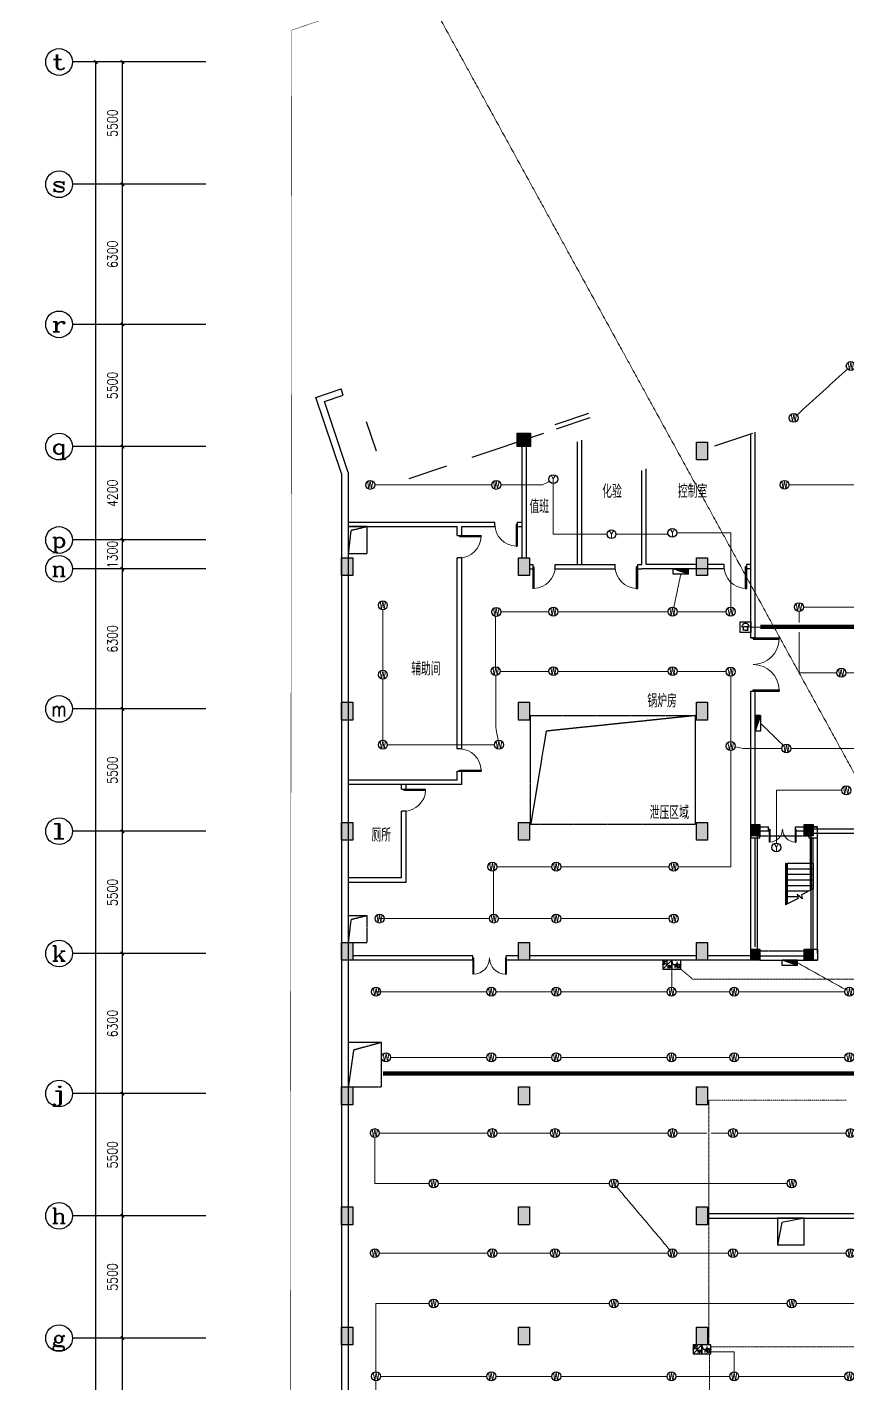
# Model space of a CAD drawing. Extents: x -1348811 to 123514, y -640545 to 749356.
# Drawn here: x -608889 to -571993, y -441473 to -380448 of the extents above; entities that cross this region are included whole.
import ezdxf
from ezdxf.enums import TextEntityAlignment as Align

# ---------------------------------------------------------------- set-up
doc = ezdxf.new("R2010")
doc.units = 0
doc.header["$LTSCALE"] = 10
doc.header["$MEASUREMENT"] = 0
for name, pattern in [('8.17_for siteplandwg$0$DASH', [0.35, 0.25, -0.1]), ('ACAD_ISO11W100', [33.5, 12, -3, 12, -3, 0.5, -3]), ('DASH', [0.35, 0.25, -0.1]), ('DASHDOT', [25.4, 12.7, -6.35, 0, -6.35]), ('DASHED', [0.75, 0.5, -0.25]), ('常规', [20, 10, 0, 10])]:
    doc.linetypes.add(name, pattern=pattern)
doc.layers.get('0').update_dxf_attribs({"linetype": 'CONTINUOUS'})
doc.layers.get('Defpoints').update_dxf_attribs({"linetype": 'CONTINUOUS'})
for name, color, linetype in [('A-STAIRS', 9, 'CONTINUOUS'), ('AXIS', 3, 'CONTINUOUS'), ('AXIS_TEXT', 7, 'CONTINUOUS'), ('COLU', 1, 'CONTINUOUS'), ('COLU_HATCH', 252, 'CONTINUOUS'), ('jlq', 1, 'CONTINUOUS'), ('JPS-XHS', 7, 'CONTINUOUS'), ('RD-equip', 3, 'CONTINUOUS'), ('STAIR', 9, 'CONTINUOUS'), ('TEXT', 7, 'CONTINUOUS'), ('wall', 8, 'CONTINUOUS'), ('WINDOW', 4, 'CONTINUOUS'), ('大空间线缆层', 1, 'CONTINUOUS'), ('排水设施', 163, 'CONTINUOUS'), ('控制线', 5, 'CONTINUOUS')]:
    doc.layers.add(name, color=color, linetype=linetype)
doc.layers.add('RD-Line', color=2, linetype='常规', lineweight=0)
doc.styles.add('_TCH_AXIS', font='COMPLEX', dxfattribs={"bigfont": 'GBCBIG'})
doc.styles.add('COMPLEX', font='COMPLEX')
doc.styles.add('DIM_FONT', font='SIMPLEX', dxfattribs={"width": 0.8, "bigfont": 'HZTXT'})
doc.styles.add('FS1', font='txt4.shx', dxfattribs={"width": 0.8, "bigfont": 'fstxt.shx'})
doc.styles.add('FS2', font='tjromans.shx', dxfattribs={"width": 0.8, "bigfont": 'tjhztxt.shx'})
doc.styles.get("Standard").update_dxf_attribs({"font": 'GBENOR', "bigfont": 'GBCBIG'})
doc.dimstyles.new('DIMN150', dxfattribs={"dimscale": 1.5, "dimtxt": 300, "dimasz": 100, "dimexe": 250, "dimexo": 300, "dimgap": 150, "dimtad": 1, "dimdec": 0, "dimzin": 0, "dimdsep": 46, "dimtxsty": 'DIM_FONT', "dimblk": 'ARCHTICK', "dimcen": 0.09, "dimclrt": 7, "dimazin": 2, "dimtfac": 1, "dimtdec": 0, "dimtix": 1, "dimtmove": 2, "dimatfit": 3, "dimfxl": 0, "dimtolj": 1, "dimtzin": 0, "dimarcsym": 0})

# ---------------------------------------------------------------- blocks, each defined once
blk = doc.blocks.new('$DorLib2D$00000002')
for p, q in [((-0.5, 0), (-0.5, 0.4875)), ((-0.475, 0.4875), (-0.5, 0.4875)), ((-0.475, 0), (-0.475, 0.4875)), ((0.475, 0), (0.475, 0.4875)), ((0.475, 0.4875), (0.5, 0.4875)), ((0.5, 0), (0.5, 0.4875)), ((-0.5, 0), (-0.475, 0)), ((0.5, 0), (0.475, 0))]:
    blk.add_line(p, q)
at = {"lineweight": 13}
for centre, start, end in [((-0.4875, 0), 0, 88.53072), ((0.4875, 0), 91.46928, 180)]:
    blk.add_arc(centre, 0.4875, start, end, dxfattribs=at)
blk = doc.blocks.new('A$C00D673E7')
at = {"layer": '排水设施'}
blk.add_lwpolyline([(0, 0), (1200, 0), (1200, 1200), (0, 1200)], close=True, dxfattribs=at)
blk.add_lwpolyline([(1200, 1200), (189, 1005), (0, 0)], dxfattribs=at)
blk = doc.blocks.new('lt')
at = {"linetype": 'DASH'}
blk.add_lwpolyline([(2700, -5600), (300, -5600), (300, -400), (2700, -400)], close=True, dxfattribs=at)
at = {"layer": 'COLU'}
for points in [[(0, 0), (400, 0), (400, -500), (0, -500)], [(400, -5500), (0, -5500), (0, -6000), (400, -6000)]]:
    blk.add_lwpolyline(points, close=True, dxfattribs=at)
at = {"layer": 'STAIR'}
for p, q in [((200, -3206), (730, -2941)), ((730, -2941), (694, -2766)), ((694, -2766), (915, -2951)), ((877, -2768), (1450, -2494)), ((915, -2951), (877, -2768)), ((894, -2850), (1365, -2850)), ((1365, -4350), (1365, -2533)), ((1425, -4350), (1425, -2506)), ((1425, -2850), (1450, -2850)), ((1450, -4350), (1450, -2494)), ((200, -4350), (200, -3206)), ((200, -3350), (275, -3350)), ((200, -3600), (275, -3600)), ((275, -3168), (275, -5500)), ((325, -3143), (325, -5500)), ((325, -3350), (1365, -3350)), ((325, -3600), (1365, -3600)), ((412, -3100), (1365, -3100)), ((1425, -3100), (1450, -3100)), ((1425, -3350), (1450, -3350)), ((1425, -3600), (1450, -3600)), ((200, -3850), (275, -3850)), ((200, -4100), (275, -4100)), ((325, -3850), (1365, -3850)), ((325, -4100), (1365, -4100)), ((1425, -3850), (1450, -3850)), ((1425, -4100), (1450, -4100)), ((200, -4350), (275, -4350)), ((325, -4350), (1365, -4350)), ((1425, -4350), (1365, -4350)), ((1425, -4350), (1450, -4350))]:
    blk.add_line(p, q, dxfattribs=at)
at = {"layer": 'wall', "linetype": 'ByBlock'}
for p, q in [((2600, 0), (0, 0)), ((0, -300), (0, -6000)), ((200, -500), (200, -5500)), ((2600, -200), (400, -200)), ((2600, -200), (400, -200)), ((2800, -600), (2800, -5200)), ((2800, -600), (2800, -5200)), ((3000, -600), (3000, -5200)), ((3000, -600), (3000, -5200)), ((1000, -6000), (0, -6000)), ((400, -5800), (1000, -5800)), ((1000, -5800), (1000, -6000)), ((2200, -5800), (2200, -6000)), ((2200, -5800), (2650, -5800)), ((2650, -6000), (2200, -6000))]:
    blk.add_line(p, q, dxfattribs=at)
at = {"layer": 'WINDOW', "linetype": 'ByBlock', "xscale": 1200, "yscale": 1200, "zscale": 1200}
blk.add_blockref('$DorLib2D$00000002', (1575, -5900), dxfattribs=at)
blk = doc.blocks.new('$DorLib2D$00000001')
for p, q in [((0.45, 0.975), (0.5, 0.975)), ((0.45, 0), (0.45, 0.975)), ((0.5, 0), (0.5, 0.975)), ((0.5, 0), (0.45, 0))]:
    blk.add_line(p, q)
at = {"lineweight": 13}
blk.add_arc((0.475, 0), 0.975, 91.46928, 180, dxfattribs=at)
blk = doc.blocks.new('_ArchTick')
at = {"color": 0, "linetype": 'ByBlock', "const_width": 0.4}
blk.add_lwpolyline([(-0.5, -0.5), (0.5, 0.5)], dxfattribs=at)
blk = doc.blocks.new('*D1850')
at = {"layer": 'AXIS', "color": 0, "lineweight": -2}
for p, q in [((-601305, -382016), (-606180, -382016)), ((-605805, -593350), (-605805, -382016)), ((-601305, -593350), (-606180, -593350))]:
    blk.add_line(p, q, dxfattribs=at)
at = {"layer": 'Defpoints', "color": 0}
for p in [(-605805, -382016), (-600855, -382016), (-600855, -593350)]:
    blk.add_point(p, dxfattribs=at)
at = {"layer": 'AXIS', "color": 0, "lineweight": -2, "xscale": 150, "yscale": 150, "zscale": 150}
for p, rotation in [((-605805, -382016), 90), ((-605805, -593350), 270)]:
    blk.add_blockref('_ArchTick', p, dxfattribs=dict(at, rotation=rotation))
at = {"layer": 'AXIS', "color": 7, "insert": (-606255, -487683), "char_height": 450, "attachment_point": 5, "rotation": 90, "style": 'DIM_FONT'}
blk.add_mtext('\\A1;211333', dxfattribs=at)
blk = doc.blocks.new('*D1876')
at = {"layer": 'AXIS', "color": 0, "lineweight": -2}
for p, q in [((-601305, -439416), (-604980, -439416)), ((-604605, -445716), (-604605, -439416)), ((-601305, -445716), (-604980, -445716))]:
    blk.add_line(p, q, dxfattribs=at)
at = {"layer": 'Defpoints', "color": 0}
for p in [(-604605, -439416), (-600855, -439416), (-600855, -445716)]:
    blk.add_point(p, dxfattribs=at)
at = {"layer": 'AXIS', "color": 0, "lineweight": -2, "xscale": 150, "yscale": 150, "zscale": 150}
for p, rotation in [((-604605, -439416), 90), ((-604605, -445716), 270)]:
    blk.add_blockref('_ArchTick', p, dxfattribs=dict(at, rotation=rotation))
at = {"layer": 'AXIS', "color": 7, "insert": (-605055, -442566), "char_height": 450, "attachment_point": 5, "rotation": 90, "style": 'DIM_FONT'}
blk.add_mtext('\\A1;6300', dxfattribs=at)
blk = doc.blocks.new('*D1877')
at = {"layer": 'AXIS', "color": 0, "lineweight": -2}
for p, q in [((-601305, -433916), (-604980, -433916)), ((-604605, -439416), (-604605, -433916)), ((-601305, -439416), (-604980, -439416))]:
    blk.add_line(p, q, dxfattribs=at)
at = {"layer": 'Defpoints', "color": 0}
for p in [(-604605, -433916), (-600855, -433916), (-600855, -439416)]:
    blk.add_point(p, dxfattribs=at)
at = {"layer": 'AXIS', "color": 0, "lineweight": -2, "xscale": 150, "yscale": 150, "zscale": 150}
for p, rotation in [((-604605, -433916), 90), ((-604605, -439416), 270)]:
    blk.add_blockref('_ArchTick', p, dxfattribs=dict(at, rotation=rotation))
at = {"layer": 'AXIS', "color": 7, "insert": (-605055, -436666), "char_height": 450, "attachment_point": 5, "rotation": 90, "style": 'DIM_FONT'}
blk.add_mtext('\\A1;5500', dxfattribs=at)
blk = doc.blocks.new('*D1878')
at = {"layer": 'AXIS', "color": 0, "lineweight": -2}
for p, q in [((-601305, -428416), (-604980, -428416)), ((-604605, -433916), (-604605, -428416)), ((-601305, -433916), (-604980, -433916))]:
    blk.add_line(p, q, dxfattribs=at)
at = {"layer": 'Defpoints', "color": 0}
for p in [(-604605, -428416), (-600855, -428416), (-600855, -433916)]:
    blk.add_point(p, dxfattribs=at)
at = {"layer": 'AXIS', "color": 0, "lineweight": -2, "xscale": 150, "yscale": 150, "zscale": 150}
for p, rotation in [((-604605, -428416), 90), ((-604605, -433916), 270)]:
    blk.add_blockref('_ArchTick', p, dxfattribs=dict(at, rotation=rotation))
at = {"layer": 'AXIS', "color": 7, "insert": (-605055, -431166), "char_height": 450, "attachment_point": 5, "rotation": 90, "style": 'DIM_FONT'}
blk.add_mtext('\\A1;5500', dxfattribs=at)
blk = doc.blocks.new('*D1879')
at = {"layer": 'AXIS', "color": 0, "lineweight": -2}
for p, q in [((-601305, -422116), (-604980, -422116)), ((-604605, -428416), (-604605, -422116)), ((-601305, -428416), (-604980, -428416))]:
    blk.add_line(p, q, dxfattribs=at)
at = {"layer": 'Defpoints', "color": 0}
for p in [(-604605, -422116), (-600855, -422116), (-600855, -428416)]:
    blk.add_point(p, dxfattribs=at)
at = {"layer": 'AXIS', "color": 0, "lineweight": -2, "xscale": 150, "yscale": 150, "zscale": 150}
for p, rotation in [((-604605, -422116), 90), ((-604605, -428416), 270)]:
    blk.add_blockref('_ArchTick', p, dxfattribs=dict(at, rotation=rotation))
at = {"layer": 'AXIS', "color": 7, "insert": (-605055, -425266), "char_height": 450, "attachment_point": 5, "rotation": 90, "style": 'DIM_FONT'}
blk.add_mtext('\\A1;6300', dxfattribs=at)
blk = doc.blocks.new('*D1880')
at = {"layer": 'AXIS', "color": 0, "lineweight": -2}
for p, q in [((-601305, -416616), (-604980, -416616)), ((-604605, -422116), (-604605, -416616)), ((-601305, -422116), (-604980, -422116))]:
    blk.add_line(p, q, dxfattribs=at)
at = {"layer": 'Defpoints', "color": 0}
for p in [(-604605, -416616), (-600855, -416616), (-600855, -422116)]:
    blk.add_point(p, dxfattribs=at)
at = {"layer": 'AXIS', "color": 0, "lineweight": -2, "xscale": 150, "yscale": 150, "zscale": 150}
for p, rotation in [((-604605, -416616), 90), ((-604605, -422116), 270)]:
    blk.add_blockref('_ArchTick', p, dxfattribs=dict(at, rotation=rotation))
at = {"layer": 'AXIS', "color": 7, "insert": (-605055, -419366), "char_height": 450, "attachment_point": 5, "rotation": 90, "style": 'DIM_FONT'}
blk.add_mtext('\\A1;5500', dxfattribs=at)
blk = doc.blocks.new('*D1881')
at = {"layer": 'AXIS', "color": 0, "lineweight": -2}
for p, q in [((-601305, -411116), (-604980, -411116)), ((-604605, -416616), (-604605, -411116)), ((-601305, -416616), (-604980, -416616))]:
    blk.add_line(p, q, dxfattribs=at)
at = {"layer": 'Defpoints', "color": 0}
for p in [(-604605, -411116), (-600855, -411116), (-600855, -416616)]:
    blk.add_point(p, dxfattribs=at)
at = {"layer": 'AXIS', "color": 0, "lineweight": -2, "xscale": 150, "yscale": 150, "zscale": 150}
for p, rotation in [((-604605, -411116), 90), ((-604605, -416616), 270)]:
    blk.add_blockref('_ArchTick', p, dxfattribs=dict(at, rotation=rotation))
at = {"layer": 'AXIS', "color": 7, "insert": (-605055, -413866), "char_height": 450, "attachment_point": 5, "rotation": 90, "style": 'DIM_FONT'}
blk.add_mtext('\\A1;5500', dxfattribs=at)
blk = doc.blocks.new('*D1882')
at = {"layer": 'AXIS', "color": 0, "lineweight": -2}
for p, q in [((-601305, -404816), (-604980, -404816)), ((-604605, -411116), (-604605, -404816)), ((-601305, -411116), (-604980, -411116))]:
    blk.add_line(p, q, dxfattribs=at)
at = {"layer": 'Defpoints', "color": 0}
for p in [(-604605, -404816), (-600855, -404816), (-600855, -411116)]:
    blk.add_point(p, dxfattribs=at)
at = {"layer": 'AXIS', "color": 0, "lineweight": -2, "xscale": 150, "yscale": 150, "zscale": 150}
for p, rotation in [((-604605, -404816), 90), ((-604605, -411116), 270)]:
    blk.add_blockref('_ArchTick', p, dxfattribs=dict(at, rotation=rotation))
at = {"layer": 'AXIS', "color": 7, "insert": (-605055, -407966), "char_height": 450, "attachment_point": 5, "rotation": 90, "style": 'DIM_FONT'}
blk.add_mtext('\\A1;6300', dxfattribs=at)
blk = doc.blocks.new('*D1883')
at = {"layer": 'AXIS', "color": 0, "lineweight": -2}
for p, q in [((-604605, -403516), (-604605, -403366)), ((-601305, -403516), (-604980, -403516)), ((-604605, -404816), (-604605, -403516)), ((-601305, -404816), (-604980, -404816)), ((-604605, -404816), (-604605, -404966))]:
    blk.add_line(p, q, dxfattribs=at)
at = {"layer": 'Defpoints', "color": 0}
for p in [(-604605, -403516), (-600855, -403516), (-600855, -404816)]:
    blk.add_point(p, dxfattribs=at)
at = {"layer": 'AXIS', "color": 0, "lineweight": -2, "xscale": 150, "yscale": 150, "zscale": 150}
for p, rotation in [((-604605, -403516), 270), ((-604605, -404816), 90)]:
    blk.add_blockref('_ArchTick', p, dxfattribs=dict(at, rotation=rotation))
at = {"layer": 'AXIS', "color": 7, "insert": (-605055, -404166), "char_height": 450, "attachment_point": 5, "rotation": 90, "style": 'DIM_FONT'}
blk.add_mtext('\\A1;1300', dxfattribs=at)
blk = doc.blocks.new('*D1884')
at = {"layer": 'AXIS', "color": 0, "lineweight": -2}
for p, q in [((-601305, -399316), (-604980, -399316)), ((-604605, -403516), (-604605, -399316)), ((-601305, -403516), (-604980, -403516))]:
    blk.add_line(p, q, dxfattribs=at)
at = {"layer": 'Defpoints', "color": 0}
for p in [(-604605, -399316), (-600855, -399316), (-600855, -403516)]:
    blk.add_point(p, dxfattribs=at)
at = {"layer": 'AXIS', "color": 0, "lineweight": -2, "xscale": 150, "yscale": 150, "zscale": 150}
for p, rotation in [((-604605, -399316), 90), ((-604605, -403516), 270)]:
    blk.add_blockref('_ArchTick', p, dxfattribs=dict(at, rotation=rotation))
at = {"layer": 'AXIS', "color": 7, "insert": (-605055, -401416), "char_height": 450, "attachment_point": 5, "rotation": 90, "style": 'DIM_FONT'}
blk.add_mtext('\\A1;4200', dxfattribs=at)
blk = doc.blocks.new('*D1885')
at = {"layer": 'AXIS', "color": 0, "lineweight": -2}
for p, q in [((-601305, -393816), (-604980, -393816)), ((-604605, -399316), (-604605, -393816)), ((-601305, -399316), (-604980, -399316))]:
    blk.add_line(p, q, dxfattribs=at)
at = {"layer": 'Defpoints', "color": 0}
for p in [(-604605, -393816), (-600855, -393816), (-600855, -399316)]:
    blk.add_point(p, dxfattribs=at)
at = {"layer": 'AXIS', "color": 0, "lineweight": -2, "xscale": 150, "yscale": 150, "zscale": 150}
for p, rotation in [((-604605, -393816), 90), ((-604605, -399316), 270)]:
    blk.add_blockref('_ArchTick', p, dxfattribs=dict(at, rotation=rotation))
at = {"layer": 'AXIS', "color": 7, "insert": (-605055, -396566), "char_height": 450, "attachment_point": 5, "rotation": 90, "style": 'DIM_FONT'}
blk.add_mtext('\\A1;5500', dxfattribs=at)
blk = doc.blocks.new('*D1886')
at = {"layer": 'AXIS', "color": 0, "lineweight": -2}
for p, q in [((-601305, -387516), (-604980, -387516)), ((-604605, -393816), (-604605, -387516)), ((-601305, -393816), (-604980, -393816))]:
    blk.add_line(p, q, dxfattribs=at)
at = {"layer": 'Defpoints', "color": 0}
for p in [(-604605, -387516), (-600855, -387516), (-600855, -393816)]:
    blk.add_point(p, dxfattribs=at)
at = {"layer": 'AXIS', "color": 0, "lineweight": -2, "xscale": 150, "yscale": 150, "zscale": 150}
for p, rotation in [((-604605, -387516), 90), ((-604605, -393816), 270)]:
    blk.add_blockref('_ArchTick', p, dxfattribs=dict(at, rotation=rotation))
at = {"layer": 'AXIS', "color": 7, "insert": (-605055, -390666), "char_height": 450, "attachment_point": 5, "rotation": 90, "style": 'DIM_FONT'}
blk.add_mtext('\\A1;6300', dxfattribs=at)
blk = doc.blocks.new('*D1887')
at = {"layer": 'AXIS', "color": 0, "lineweight": -2}
for p, q in [((-601305, -382016), (-604980, -382016)), ((-604605, -387516), (-604605, -382016)), ((-601305, -387516), (-604980, -387516))]:
    blk.add_line(p, q, dxfattribs=at)
at = {"layer": 'Defpoints', "color": 0}
for p in [(-604605, -382016), (-600855, -382016), (-600855, -387516)]:
    blk.add_point(p, dxfattribs=at)
at = {"layer": 'AXIS', "color": 0, "lineweight": -2, "xscale": 150, "yscale": 150, "zscale": 150}
for p, rotation in [((-604605, -382016), 90), ((-604605, -387516), 270)]:
    blk.add_blockref('_ArchTick', p, dxfattribs=dict(at, rotation=rotation))
at = {"layer": 'AXIS', "color": 7, "insert": (-605055, -384766), "char_height": 450, "attachment_point": 5, "rotation": 90, "style": 'DIM_FONT'}
blk.add_mtext('\\A1;5500', dxfattribs=at)
blk = doc.blocks.new('_AXISO')
blk.add_circle((0, 0), 0.5)
at = {"layer": 'AXIS_TEXT', "style": 'COMPLEX', "width": 1.041667}
blk.add_attdef('A', text='', height=0.56, dxfattribs=at).set_placement((-0.25, -0.28), (0.25, -0.28), align=Align.FIT)
blk = doc.blocks.new('WG')
at = {"layer": 'RD-equip'}
blk.add_circle((0, 0), 200, dxfattribs=at)
at = {"layer": 'RD-equip', "color": 4, "style": 'FS1', "width": 0.8}
blk.add_attdef('消防', text='', height=360, dxfattribs=at).set_placement((0, 0), align=Align.MIDDLE)
blk = doc.blocks.new('WWWW')
at = {"layer": 'RD-equip'}
blk.add_blockref('WG', (0, 0), dxfattribs=at).add_auto_attribs({'消防': 'W'})
blk = doc.blocks.new('yy')
at = {"layer": 'RD-equip'}
blk.add_circle((0, 0), 200, dxfattribs=at)
at = {"layer": 'RD-equip', "color": 4, "style": 'FS1', "width": 0.8}
blk.add_attdef('Y', text='', height=360, dxfattribs=at).set_placement((0, 0), align=Align.MIDDLE)
blk = doc.blocks.new('YYYY')
at = {"layer": 'RD-equip'}
blk.add_blockref('yy', (0, 0), dxfattribs=at).add_auto_attribs({'Y': 'Y'})
blk = doc.blocks.new('$equip$00001636')
for p, q in [((0.5, 0), (-0.5, 0)), ((0.5, 0), (-0.5, -1)), ((-0.5, 0), (-0.5, -1)), ((0.5, -1), (0.5, 0)), ((-0.5, -1), (0.5, -1)), ((-0.42, -0.13, 0), (-0.42, -0.43, 0)), ((-0.27, -0.13, 0), (-0.42, -0.13, 0)), ((-0.42, -0.43, 0), (-0.27, -0.43, 0)), ((-0.27, -0.18, 0), (-0.07, -0.08, 0)), ((-0.27, -0.43, 0), (-0.27, -0.13, 0)), ((-0.07, -0.48, 0), (-0.27, -0.38, 0)), ((-0.07, -0.08, 0), (-0.07, -0.48, 0)), ((0.11, -0.6), (0.34, -0.84)), ((0.11, -0.84), (0.34, -0.6))]:
    blk.add_line(p, q)
blk.add_circle((0.22, -0.72), 0.169)
for p in [(0, 0), (-0.5, -0.5), (0, -1), (0.5, -0.5)]:
    blk.add_point(p)
at = {"flags": 9}
blk.add_attdef('A', (0, 0), '', height=0.00002, dxfattribs=at)
blk.add_attdef('B', text='', height=0.4, dxfattribs=at).set_placement((0.88, -0.7), align=Align.MIDDLE_CENTER)
blk = doc.blocks.new('$equip$00001630')
for p, q in [((-0.5, 0), (-0.5, -1)), ((0.5, 0), (-0.5, 0)), ((0.5, -1), (0.5, 0)), ((-0.5, -1), (0.5, -1)), ((-0.17, -0.5), (-0.17, -0.85))]:
    blk.add_line(p, q)
for radius in [0.226, 0.113]:
    blk.add_circle((0.23, -0.64), radius)
blk.add_arc((-0.17, -0.2), 0.3, 180, 0)
for p in [(0, 0), (-0.5, -0.5), (0, -1), (0.5, -0.5)]:
    blk.add_point(p)
at = {"flags": 9}
blk.add_attdef('A', (0, 0), '', height=0.00002, dxfattribs=at)
blk.add_attdef('B', text='', height=0.4, dxfattribs=at).set_placement((0.88, -0.7), align=Align.MIDDLE_CENTER)
blk = doc.blocks.new('DXHS')
at = {"layer": 'JPS-XHS'}
blk.add_hatch(color=256, dxfattribs=at).paths.add_polyline_path([(-350, 240), (-350, 0), (350, 0)])
at = {"layer": 'JPS-XHS', "linetype": 'Continuous'}
for p, q in [((-350, 240), (-350, 0)), ((-350, 240), (350, 240)), ((-350, 0), (350, 0)), ((350, 240), (350, 0))]:
    blk.add_line(p, q, dxfattribs=at)
at = {"layer": 'JPS-XHS'}
blk.add_line((-350, 240), (350, 0), dxfattribs=at)
blk = doc.blocks.new('adfarq2daasdfwqdf')
at = {"color": 4}
for p, q in [((-73, 0), (-139, 0)), ((-94, -112), (-67, 29)), ((-67, 29), (62, 29)), ((94, -112), (62, 29)), ((139, 0), (71, 0)), ((0, -112), (-94, -112)), ((0, -112), (94, -112))]:
    blk.add_line(p, q, dxfattribs=at)
blk.add_ellipse((0, 0), major_axis=(98.3, 98.3), ratio=1, start_param=5.497787, end_param=8.63938, dxfattribs=at)
at = {"layer": 'RD-equip'}
blk.add_lwpolyline([(-201, 200), (199, 200), (199, -200), (-201, -200)], close=True, dxfattribs=at)

msp = doc.modelspace()

# ---------------------------------------------------------------- hatches: boundary and pattern name
at = {"layer": 'COLU_HATCH'}
for points in [[(-586853.4, -398716.4), (-586253.4, -398716.4), (-586253.4, -399316.4), (-586853.4, -399316.4)], [(-578803.4, -399116.4), (-578303.4, -399116.4), (-578303.4, -399916.4), (-578803.4, -399916.4)], [(-594753.4, -404316.4), (-594253.4, -404316.4), (-594253.4, -405116.4), (-594753.4, -405116.4)], [(-586803.4, -404316.4), (-586303.4, -404316.4), (-586303.4, -405116.4), (-586803.4, -405116.4)], [(-578803.4, -404316.4), (-578303.4, -404316.4), (-578303.4, -405116.4), (-578803.4, -405116.4)], [(-594753.4, -410816.4), (-594253.4, -410816.4), (-594253.4, -411616.4), (-594753.4, -411616.4)], [(-586803.4, -410816.4), (-586303.4, -410816.4), (-586303.4, -411616.4), (-586803.4, -411616.4)], [(-578803.4, -410816.4), (-578303.4, -410816.4), (-578303.4, -411616.4), (-578803.4, -411616.4)], [(-594753.4, -416216.4), (-594253.4, -416216.4), (-594253.4, -417016.4), (-594753.4, -417016.4)], [(-586803.4, -416216.4), (-586303.4, -416216.4), (-586303.4, -417016.4), (-586803.4, -417016.4)], [(-578803.4, -416216.4), (-578303.4, -416216.4), (-578303.4, -417016.4), (-578803.4, -417016.4)], [(-576353.4, -416316.4), (-575953.4, -416316.4), (-575953.4, -416816.4), (-576353.4, -416816.4)], [(-573953.4, -416316.4), (-573553.4, -416316.4), (-573553.4, -416816.4), (-573953.4, -416816.4)], [(-594753.4, -421616.4), (-594253.4, -421616.4), (-594253.4, -422416.4), (-594753.4, -422416.4)], [(-586803.4, -421616.4), (-586303.4, -421616.4), (-586303.4, -422416.4), (-586803.4, -422416.4)], [(-578803.4, -421616.4), (-578303.4, -421616.4), (-578303.4, -422416.4), (-578803.4, -422416.4)], [(-576353.4, -421916.4), (-575953.4, -421916.4), (-575953.4, -422416.4), (-576353.4, -422416.4)], [(-573953.4, -421916.4), (-573553.4, -421916.4), (-573553.4, -422416.4), (-573953.4, -422416.4)], [(-594753.4, -428116.4), (-594253.4, -428116.4), (-594253.4, -428916.4), (-594753.4, -428916.4)], [(-586803.4, -428116.4), (-586303.4, -428116.4), (-586303.4, -428916.4), (-586803.4, -428916.4)], [(-578803.4, -428116.4), (-578303.4, -428116.4), (-578303.4, -428916.4), (-578803.4, -428916.4)], [(-594753.4, -433516.4), (-594253.4, -433516.4), (-594253.4, -434316.4), (-594753.4, -434316.4)], [(-586803.4, -433516.4), (-586303.4, -433516.4), (-586303.4, -434316.4), (-586803.4, -434316.4)], [(-578803.4, -433516.4), (-578303.4, -433516.4), (-578303.4, -434316.4), (-578803.4, -434316.4)], [(-594753.4, -438916.4), (-594253.4, -438916.4), (-594253.4, -439716.4), (-594753.4, -439716.4)], [(-586803.4, -438916.4), (-586303.4, -438916.4), (-586303.4, -439716.4), (-586803.4, -439716.4)], [(-578803.4, -438916.4), (-578303.4, -438916.4), (-578303.4, -439716.4), (-578803.4, -439716.4)]]:
    msp.add_hatch(color=256, dxfattribs=at).paths.add_polyline_path(points)

# ---------------------------------------------------------------- linework, layer by layer
at = {"layer": 'A-STAIRS', "linetype": 'DASH'}
for points in [[(-593603.4, -402916.4), (-594336.3, -403097.2), (-594453.4, -404116.4)], [(-578853.4, -411416.4), (-585554.4, -412113.5), (-586253.4, -416316.4)], [(-593603.4, -420416.4), (-594336.3, -420597.2), (-594453.4, -421616.4)], [(-592953.4, -426116.4), (-594214.8, -426461.9), (-594453.4, -428116.4)]]:
    msp.add_lwpolyline(points, dxfattribs=at)
for points in [[(-594453.4, -402916.4), (-594453.4, -404116.4), (-593603.4, -404116.4), (-593603.4, -402916.4)], [(-578853.4, -416316.4), (-586253.4, -416316.4), (-586253.4, -411416.4), (-578853.4, -411416.4)], [(-594453.4, -420416.4), (-594453.4, -421616.4), (-593603.4, -421616.4), (-593603.4, -420416.4)], [(-594453.4, -428116.4), (-592953.4, -428116.4), (-592953.4, -426116.4), (-594453.4, -426116.4)]]:
    msp.add_lwpolyline(points, close=True, dxfattribs=at)
at = {"layer": 'AXIS'}
for p, q in [((-600855, -382016.4), (-606855, -382016.4)), ((-600855, -387516.4), (-606855, -387516.4)), ((-600855, -393816.4), (-606855, -393816.4)), ((-600855, -399316.4), (-606855, -399316.4)), ((-600855, -403516.4), (-606855, -403516.4)), ((-600855, -404816.4), (-606855, -404816.4)), ((-600855, -411116.4), (-606855, -411116.4)), ((-600855, -416616.4), (-606855, -416616.4)), ((-600855, -422116.4), (-606855, -422116.4)), ((-600855, -428416.4), (-606855, -428416.4)), ((-600855, -433916.4), (-606855, -433916.4)), ((-600855, -439416.4), (-606855, -439416.4))]:
    msp.add_line(p, q, dxfattribs=at)
at = {"layer": 'COLU'}
for points in [[(-586853.4, -398716.4), (-586253.4, -398716.4), (-586253.4, -399316.4), (-586853.4, -399316.4)], [(-578803.4, -399116.4), (-578303.4, -399116.4), (-578303.4, -399916.4), (-578803.4, -399916.4)], [(-594753.4, -404316.4), (-594253.4, -404316.4), (-594253.4, -405116.4), (-594753.4, -405116.4)], [(-586803.4, -404316.4), (-586303.4, -404316.4), (-586303.4, -405116.4), (-586803.4, -405116.4)], [(-578803.4, -404316.4), (-578303.4, -404316.4), (-578303.4, -405116.4), (-578803.4, -405116.4)], [(-594753.4, -410816.4), (-594253.4, -410816.4), (-594253.4, -411616.4), (-594753.4, -411616.4)], [(-586803.4, -410816.4), (-586303.4, -410816.4), (-586303.4, -411616.4), (-586803.4, -411616.4)], [(-578803.4, -410816.4), (-578303.4, -410816.4), (-578303.4, -411616.4), (-578803.4, -411616.4)], [(-594753.4, -416216.4), (-594253.4, -416216.4), (-594253.4, -417016.4), (-594753.4, -417016.4)], [(-586803.4, -416216.4), (-586303.4, -416216.4), (-586303.4, -417016.4), (-586803.4, -417016.4)], [(-578803.4, -416216.4), (-578303.4, -416216.4), (-578303.4, -417016.4), (-578803.4, -417016.4)], [(-576353.4, -416316.4), (-575953.4, -416316.4), (-575953.4, -416816.4), (-576353.4, -416816.4)], [(-576353.4, -416916.4), (-575953.4, -416916.4), (-575953.4, -416416.4), (-576353.4, -416416.4)], [(-573953.4, -416316.4), (-573553.4, -416316.4), (-573553.4, -416816.4), (-573953.4, -416816.4)], [(-594753.4, -421616.4), (-594253.4, -421616.4), (-594253.4, -422416.4), (-594753.4, -422416.4)], [(-586803.4, -421616.4), (-586303.4, -421616.4), (-586303.4, -422416.4), (-586803.4, -422416.4)], [(-578803.4, -421616.4), (-578303.4, -421616.4), (-578303.4, -422416.4), (-578803.4, -422416.4)], [(-576353.4, -421916.4), (-575953.4, -421916.4), (-575953.4, -422416.4), (-576353.4, -422416.4)], [(-573953.4, -421916.4), (-573553.4, -421916.4), (-573553.4, -422416.4), (-573953.4, -422416.4)], [(-594753.4, -428116.4), (-594253.4, -428116.4), (-594253.4, -428916.4), (-594753.4, -428916.4)], [(-586803.4, -428116.4), (-586303.4, -428116.4), (-586303.4, -428916.4), (-586803.4, -428916.4)], [(-578803.4, -428116.4), (-578303.4, -428116.4), (-578303.4, -428916.4), (-578803.4, -428916.4)], [(-594753.4, -433516.4), (-594253.4, -433516.4), (-594253.4, -434316.4), (-594753.4, -434316.4)], [(-586803.4, -433516.4), (-586303.4, -433516.4), (-586303.4, -434316.4), (-586803.4, -434316.4)], [(-578803.4, -433516.4), (-578303.4, -433516.4), (-578303.4, -434316.4), (-578803.4, -434316.4)], [(-594753.4, -438916.4), (-594253.4, -438916.4), (-594253.4, -439716.4), (-594753.4, -439716.4)], [(-586803.4, -438916.4), (-586303.4, -438916.4), (-586303.4, -439716.4), (-586803.4, -439716.4)], [(-578803.4, -438916.4), (-578303.4, -438916.4), (-578303.4, -439716.4), (-578803.4, -439716.4)]]:
    msp.add_lwpolyline(points, close=True, dxfattribs=at)
at = {"layer": 'jlq'}
for p, q in [((-595908.6, -397101.5), (-594770.9, -396720)), ((-594753.4, -400523.8), (-595908.6, -397101.5)), ((-595528.2, -397290.4), (-594674.9, -397004.2)), ((-594674.9, -397004.2), (-594770.9, -396720)), ((-594453.4, -400474.5), (-595528.2, -397290.4)), ((-594753.4, -400523.8), (-594753.4, -462372.8)), ((-594453.4, -400474.5), (-594453.4, -462372.8))]:
    msp.add_line(p, q, dxfattribs=at)
at = {"layer": 'RD-Line'}
for p, q in [((-608888.9, -346232.8), (-456497.3, -624013.4)), ((-574277.1, -397889.4), (-572009.3, -395826.3)), ((-585718.6, -401038.2), (-585411, -400872.9)), ((-593264.3, -401038.2), (-587999.1, -401038.2)), ((-587599.1, -401038.2), (-585718.6, -401038.2)), ((-585234.8, -400978.3), (-585234.8, -403256.2)), ((-569617.4, -401034.1), (-574639.3, -401034.1)), ((-585234.8, -403256.2), (-582817.4, -403256.2)), ((-582417.4, -403256.2), (-580072.3, -403256.2)), ((-579682.4, -403191.6), (-577255.6, -403191.6)), ((-577255.6, -406539.5), (-577255.6, -403191.6)), ((-579817.5, -406547.3), (-579503.4, -405056.4)), ((-592897.2, -406654.6), (-592897.2, -409376.2)), ((-587833.6, -409215.4), (-587833.6, -406948.8)), ((-587599.1, -406751.8), (-585429.1, -406751.8)), ((-585029.8, -406751.8), (-580072.4, -406751.8)), ((-579673.2, -406751.8), (-577462.7, -406751.8)), ((-574186.8, -406735.5), (-574186.8, -407228.8)), ((-573988.5, -406535.5), (-569302.8, -406535.5)), ((-574186.8, -407663.3), (-574186.8, -409487.5)), ((-585428.1, -409438.5), (-587627.4, -409438.5)), ((-580071.4, -409438.5), (-585030.8, -409438.5)), ((-577458.8, -409438.5), (-579674.2, -409438.5)), ((-592897.2, -409776.2), (-592897.2, -412572.9)), ((-587826, -409615.3), (-587826, -411947)), ((-577258.8, -409638.5), (-577258.8, -412584)), ((-572488, -409487.5), (-574186.8, -409487.5)), ((-569302.8, -409487.5), (-572088, -409487.5)), ((-575913.4, -411766.4), (-574898.4, -412754.5)), ((-587826, -411947), (-587714.5, -412529.1)), ((-587876.7, -412732.5), (-592697.3, -412732.5)), ((-577258.8, -412984), (-577258.8, -418213.4)), ((-576680.4, -412891.6), (-577062.2, -412820.6)), ((-574955, -412891.6), (-576680.4, -412891.6)), ((-574555.1, -412894), (-569359.2, -412894)), ((-575193.6, -417146.3), (-575193.6, -414765)), ((-572261.1, -414765), (-575193.6, -414765)), ((-587923.4, -420344.5), (-587923.4, -418407.2)), ((-587772.6, -418213.4), (-585302.8, -418213.4)), ((-584902.8, -418213.4), (-580019.8, -418213.4)), ((-579619.8, -418213.4), (-577258.8, -418213.4)), ((-593045.3, -420543.7), (-588105.9, -420543.7)), ((-587705.9, -420543.7), (-585302.8, -420543.7)), ((-587705.9, -420543.7), (-587423.5, -420543.7)), ((-584902.8, -420543.7), (-580019.8, -420543.7)), ((-579912.3, -423635.8), (-579912.3, -422816.4)), ((-574253.4, -422536.4), (-572098.1, -423738.1)), ((-593202.8, -423835.5), (-588223.4, -423835.5)), ((-587823.4, -423835.5), (-585302.8, -423835.5)), ((-584902.8, -423835.5), (-580123.4, -423835.5)), ((-579723.4, -423835.5), (-577302.8, -423835.5)), ((-576902.8, -423835.5), (-572123.4, -423835.5)), ((-588223.4, -426787.5), (-592554.5, -426787.5)), ((-585302.8, -426787.5), (-587823.4, -426787.5)), ((-580123.4, -426787.5), (-584902.8, -426787.5)), ((-577302.8, -426787.5), (-579723.4, -426787.5)), ((-572123.4, -426787.5), (-576902.8, -426787.5)), ((-593059.2, -430194), (-588173.4, -430194)), ((-587773.4, -430194), (-585359.2, -430194)), ((-584959.2, -430194), (-580073.4, -430194)), ((-579673.4, -430194), (-578337.6, -430194)), ((-578137.6, -430194), (-577359.2, -430194)), ((-576959.2, -430194), (-572073.4, -430194)), ((-593259.2, -430394), (-593259.2, -432458.3)), ((-590816.1, -432458.3), (-593259.2, -432458.3)), ((-582716.1, -432458.3), (-590416.1, -432458.3)), ((-582387.2, -432611.2), (-580002.3, -435441.1)), ((-574716.1, -432458.3), (-582316.1, -432458.3)), ((-593059.2, -435594), (-588173.4, -435594)), ((-587773.4, -435594), (-585359.2, -435594)), ((-584959.2, -435594), (-580073.4, -435594)), ((-579673.4, -435594), (-577359.2, -435594)), ((-576959.2, -435594), (-572073.4, -435594)), ((-593211.1, -440935.6), (-593211.1, -437858.3)), ((-590816.1, -437858.3), (-593211.1, -437858.3)), ((-582716.1, -437858.3), (-590416.1, -437858.3)), ((-574716.1, -437858.3), (-582316.1, -437858.3)), ((-566716.1, -437858.3), (-574316.1, -437858.3)), ((-578153.4, -440036.3), (-577102.1, -440036.3)), ((-577102.1, -440935.5), (-577102.1, -440036.3)), ((-593002.8, -441135.5), (-588223.4, -441135.5)), ((-587823.4, -441135.5), (-585302.8, -441135.5)), ((-584902.8, -441135.5), (-580123.4, -441135.5)), ((-579723.4, -441135.5), (-577302.8, -441135.5)), ((-576902.8, -441135.5), (-572123.4, -441135.5)), ((-593211.1, -443887.6), (-593211.1, -441335.3))]:
    msp.add_line(p, q, dxfattribs=at)
at = {"layer": 'RD-Line', "linetype": '8.17_for siteplandwg$0$DASH'}
msp.add_line((-576353.4, -407438.2), (-575832.7, -407438.2), dxfattribs=at)
at = {"layer": 'RD-Line', "color": 1, "linetype": 'ACAD_ISO11W100', "ltscale": 0.05}
for p, q in [((-578965.3, -423271.9), (-579506.1, -422816.4)), ((-569325.6, -423271.9), (-578965.3, -423271.9)), ((-554972.4, -439804.6), (-578153.4, -439804.6)), ((-578208.6, -440116.4), (-578208.6, -450411.6))]:
    msp.add_line(p, q, dxfattribs=at)
at = {"layer": 'RD-Line', "color": 1, "linetype": 'DASHDOT', "ltscale": 0.04}
msp.add_line((-578237.6, -439716.4), (-578237.6, -428713.3), dxfattribs=at)
at = {"layer": 'RD-Line', "color": 1, "linetype": 'DASHDOT', "ltscale": 0.05}
msp.add_line((-572074.5, -428713.3), (-578237.6, -428713.3), dxfattribs=at)
at = {"layer": 'RD-Line', "linetype": 'DASHED', "ltscale": 0.8, "const_width": 200}
for points in [[(-527884.8, -407426.2), (-575921.7, -407426.2)], [(-527884.8, -427509.2), (-592889.5, -427509.2)]]:
    msp.add_lwpolyline(points, dxfattribs=at)
at = {"layer": 'wall'}
for p, q in [((-585151.4, -398327.8), (-583635.4, -397816.1)), ((-593642.7, -398186.2), (-593194.9, -399512.7)), ((-585087.4, -398517.3), (-583571.4, -398005.6)), ((-588877.3, -399796.7), (-585655.9, -398709.2)), ((-584153.4, -404616.4), (-584153.4, -399099.2)), ((-583953.4, -404616.4), (-583953.4, -399031.7)), ((-577969.3, -399280.8), (-576263.9, -398705.1)), ((-576353.4, -405016.4), (-576353.4, -398735.4)), ((-576353.4, -404616.4), (-576353.4, -398735.4)), ((-576153.4, -407916.4), (-576153.4, -398667.9)), ((-576153.4, -407916.4), (-576153.4, -398667.9)), ((-586653.4, -399316.4), (-586653.4, -404316.4)), ((-586453.4, -399316.4), (-586453.4, -404316.4)), ((-591719.7, -400756.2), (-590014.3, -400180.5)), ((-581253.4, -404616.4), (-581253.4, -400389.4)), ((-581053.4, -404616.4), (-581053.4, -400321.9)), ((-594453.4, -402716.4), (-589353.4, -402716.4)), ((-589353.4, -402716.4), (-587857.8, -402716.4)), ((-587857.8, -402916.4), (-587857.8, -402716.4)), ((-586857.8, -402716.4), (-586653.4, -402716.4)), ((-586857.8, -402716.4), (-586857.8, -402916.4)), ((-594453.4, -402916.4), (-589553.4, -402916.4)), ((-589553.4, -403316.4), (-589553.4, -402916.4)), ((-589353.4, -402916.4), (-587857.8, -402916.4)), ((-589353.4, -403316.4), (-589353.4, -402916.4)), ((-589353.4, -403316.4), (-589353.4, -402916.4)), ((-586857.8, -402916.4), (-586653.4, -402916.4)), ((-589353.4, -404316.4), (-589553.4, -404316.4)), ((-589553.4, -412916.4), (-589553.4, -404316.4)), ((-589353.4, -412916.4), (-589353.4, -404316.4)), ((-586303.4, -404616.4), (-586153.4, -404616.4)), ((-586303.4, -404816.4), (-586153.4, -404816.4)), ((-586153.4, -404616.4), (-586153.4, -404816.4)), ((-585153.4, -404616.4), (-582453, -404616.4)), ((-585153.4, -404816.4), (-585153.4, -404616.4)), ((-585153.4, -404816.4), (-582453, -404816.4)), ((-582453, -404816.4), (-582453, -404616.4)), ((-581453, -404616.4), (-581253.4, -404616.4)), ((-581453, -404616.4), (-581453, -404816.4)), ((-581453, -404816.4), (-581253.4, -404816.4)), ((-577553.4, -404816.4), (-581253.4, -404816.4)), ((-578803.4, -404616.4), (-581053.4, -404616.4)), ((-577553.4, -404616.4), (-578303.4, -404616.4)), ((-577553.4, -404816.4), (-577553.4, -404616.4)), ((-576353.4, -404616.4), (-576553.4, -404616.4)), ((-576353.4, -404816.4), (-576553.4, -404816.4)), ((-576353.4, -407916.4), (-576353.4, -404816.4)), ((-576353.4, -407916.4), (-576353.4, -405216.4)), ((-576353.4, -422216.4), (-576353.4, -410316.4)), ((-576153.4, -416316.4), (-576153.4, -410316.4)), ((-589353.4, -412916.4), (-589553.4, -412916.4)), ((-589553.4, -414316.4), (-594453.4, -414316.4)), ((-589553.4, -414316.4), (-589553.4, -413916.4)), ((-589353.4, -414516.4), (-589353.4, -413916.4)), ((-589353.4, -414516.4), (-594453.4, -414516.4)), ((-592053.4, -414716.4), (-592053.4, -414516.4)), ((-591853.4, -414716.4), (-591853.4, -414516.4)), ((-591853.4, -415716.4), (-592053.4, -415716.4)), ((-592053.4, -418716.4), (-592053.4, -415716.4)), ((-591853.4, -418916.4), (-591853.4, -415716.4)), ((-576153.4, -417216.4), (-576153.4, -416916.4)), ((-578303.4, -433816.4), (-570803.4, -433816.4)), ((-578303.4, -434016.4), (-570803.4, -434016.4))]:
    msp.add_line(p, q, dxfattribs=at)
at = {"layer": 'wall', "linetype": 'ByBlock'}
for p, q in [((-589553.4, -403316.4), (-589353.4, -403316.4)), ((-576553.4, -404616.4), (-576553.4, -404816.4)), ((-576353.4, -407916.4), (-576153.4, -407916.4)), ((-576153.4, -407916.4), (-576353.4, -407916.4)), ((-576153.4, -407916.4), (-576353.4, -407916.4)), ((-576353.4, -407916.4), (-576153.4, -407916.4)), ((-576353.4, -410316.4), (-576153.4, -410316.4)), ((-576353.4, -410316.4), (-576153.4, -410316.4)), ((-589553.4, -413916.4), (-589353.4, -413916.4)), ((-592053.4, -414716.4), (-591853.4, -414716.4)), ((-570803.4, -416516.4), (-573553.4, -416516.4)), ((-570803.4, -416716.4), (-573553.4, -416716.4)), ((-592053.4, -418716.4), (-594453.4, -418716.4)), ((-591853.4, -418916.4), (-594453.4, -418916.4)), ((-588853.4, -422216.4), (-594253.4, -422216.4)), ((-588853.4, -422416.4), (-588853.4, -422216.4)), ((-588853.4, -422416.4), (-588853.4, -422216.4)), ((-586803.4, -422216.4), (-587353.4, -422216.4)), ((-587353.4, -422416.4), (-587353.4, -422216.4)), ((-587353.4, -422416.4), (-587353.4, -422216.4)), ((-578803.4, -422216.4), (-586303.4, -422216.4)), ((-576353.4, -422216.4), (-578303.4, -422216.4)), ((-588853.4, -422416.4), (-594253.4, -422416.4)), ((-576353.4, -422416.4), (-587353.4, -422416.4))]:
    msp.add_line(p, q, dxfattribs=at)
at = {"layer": '控制线', "color": 1, "linetype": 'DASHDOT', "ltscale": 0.1, "const_width": 20}
msp.add_lwpolyline([(-596991.3, -380582.5), (-490599.4, -344668.6), (-484524.5, -349145.6), (-485171.7, -604977.2), (-494347, -614119.1), (-597251.8, -614004.3)], close=True, dxfattribs=at)

# ---------------------------------------------------------------- block references
at = {"layer": 'AXIS'}
ref = msp.add_blockref('_AXISO', (-607455, -382016.4), dxfattribs=dict(at, xscale=1200, yscale=1200, zscale=1200))
ref.add_attrib('A', 't', dxfattribs={"layer": 'AXIS_TEXT', "height": 678.8, "style": '_TCH_AXIS', "width": 1.909091}).set_placement((-607794.4, -382355.8), (-607115.6, -382355.8), align=Align.FIT)
ref = msp.add_blockref('_AXISO', (-607455, -387516.4), dxfattribs=dict(at, xscale=1200, yscale=1200, zscale=1200))
ref.add_attrib('A', 's', dxfattribs={"layer": 'AXIS_TEXT', "height": 678.8, "style": '_TCH_AXIS', "width": 1.909091}).set_placement((-607794.4, -387855.8), (-607115.6, -387855.8), align=Align.FIT)
ref = msp.add_blockref('_AXISO', (-607455, -393816.4), dxfattribs=dict(at, xscale=1200, yscale=1200, zscale=1200))
ref.add_attrib('A', 'r', dxfattribs={"layer": 'AXIS_TEXT', "height": 678.8, "style": '_TCH_AXIS', "width": 1.615385}).set_placement((-607794.4, -394155.8), (-607115.6, -394155.8), align=Align.FIT)
ref = msp.add_blockref('_AXISO', (-607455, -399316.4), dxfattribs=dict(at, xscale=1200, yscale=1200, zscale=1200))
ref.add_attrib('A', 'q', dxfattribs={"layer": 'AXIS_TEXT', "height": 678.8, "style": '_TCH_AXIS', "width": 1.3125}).set_placement((-607794.4, -399655.8), (-607115.6, -399655.8), align=Align.FIT)
ref = msp.add_blockref('_AXISO', (-607455, -403516.4), dxfattribs=dict(at, xscale=1200, yscale=1200, zscale=1200))
ref.add_attrib('A', 'p', dxfattribs={"layer": 'AXIS_TEXT', "height": 678.8, "style": '_TCH_AXIS', "width": 1.3125}).set_placement((-607794.4, -403855.8), (-607115.6, -403855.8), align=Align.FIT)
ref = msp.add_blockref('_AXISO', (-607455, -404816.4), dxfattribs=dict(at, xscale=1200, yscale=1200, zscale=1200))
ref.add_attrib('A', 'n', dxfattribs={"layer": 'AXIS_TEXT', "height": 678.8, "style": '_TCH_AXIS', "width": 1.166667}).set_placement((-607794.4, -405155.8), (-607115.6, -405155.8), align=Align.FIT)
ref = msp.add_blockref('_AXISO', (-607455, -411116.4), dxfattribs=dict(at, xscale=1200, yscale=1200, zscale=1200))
ref.add_attrib('A', 'm', dxfattribs={"layer": 'AXIS_TEXT', "height": 678.8, "style": '_TCH_AXIS', "width": 0.724138}).set_placement((-607794.4, -411455.8), (-607115.6, -411455.8), align=Align.FIT)
ref = msp.add_blockref('_AXISO', (-607455, -416616.4), dxfattribs=dict(at, xscale=1200, yscale=1200, zscale=1200))
ref.add_attrib('A', 'l', dxfattribs={"layer": 'AXIS_TEXT', "height": 678.8, "style": '_TCH_AXIS', "width": 3}).set_placement((-607794.4, -416955.8), (-607115.6, -416955.8), align=Align.FIT)
ref = msp.add_blockref('_AXISO', (-607455, -422116.4), dxfattribs=dict(at, xscale=1200, yscale=1200, zscale=1200))
ref.add_attrib('A', 'k', dxfattribs={"layer": 'AXIS_TEXT', "height": 678.8, "style": '_TCH_AXIS', "width": 1.235294}).set_placement((-607794.4, -422455.8), (-607115.6, -422455.8), align=Align.FIT)
ref = msp.add_blockref('_AXISO', (-607455, -428416.4), dxfattribs=dict(at, xscale=1200, yscale=1200, zscale=1200))
ref.add_attrib('A', 'j', dxfattribs={"layer": 'AXIS_TEXT', "height": 678.8, "style": '_TCH_AXIS', "width": 3.5}).set_placement((-607794.4, -428755.8), (-607115.6, -428755.8), align=Align.FIT)
ref = msp.add_blockref('_AXISO', (-607455, -433916.4), dxfattribs=dict(at, xscale=1200, yscale=1200, zscale=1200))
ref.add_attrib('A', 'h', dxfattribs={"layer": 'AXIS_TEXT', "height": 678.8, "style": '_TCH_AXIS', "width": 1.166667}).set_placement((-607794.4, -434255.8), (-607115.6, -434255.8), align=Align.FIT)
ref = msp.add_blockref('_AXISO', (-607455, -439416.4), dxfattribs=dict(at, xscale=1200, yscale=1200, zscale=1200))
ref.add_attrib('A', 'g', dxfattribs={"layer": 'AXIS_TEXT', "height": 678.8, "style": '_TCH_AXIS', "width": 1.5}).set_placement((-607794.4, -439755.8), (-607115.6, -439755.8), align=Align.FIT)
at = {"layer": 'JPS-XHS'}
for p, rotation in [((-579503.4, -404816.4), 180), ((-576153.4, -411766.4), 270), ((-574603.4, -422416.4), 180)]:
    msp.add_blockref('DXHS', p, dxfattribs=dict(at, rotation=rotation))
at = {"layer": 'RD-equip'}
for name, p in [('WWWW', (-571861.4, -395691.7)), ('WWWW', (-574425, -398023.9)), ('WWWW', (-593464.3, -401038.2)), ('WWWW', (-587799.1, -401038.2)), ('YYYY', (-585234.8, -400778.3)), ('WWWW', (-574839.3, -401034.1)), ('YYYY', (-582617.4, -403256.2)), ('YYYY', (-579882.4, -403193.5)), ('WWWW', (-592897.2, -406454.6)), ('WWWW', (-574188.5, -406535.5)), ('WWWW', (-587799.1, -406751.8)), ('WWWW', (-585229.4, -406739.5)), ('WWWW', (-579872.8, -406739.5)), ('WWWW', (-577258.8, -406739.5)), ('WWWW', (-592897.2, -409576.2)), ('WWWW', (-587826, -409415.3)), ('WWWW', (-585229.4, -409415.3)), ('WWWW', (-579872.8, -409415.3)), ('WWWW', (-577258.8, -409438.5)), ('WWWW', (-572288, -409487.5)), ('WWWW', (-592897.2, -412725.5)), ('WWWW', (-587676.8, -412725.5)), ('WWWW', (-577258.8, -412784)), ('WWWW', (-574755.1, -412894)), ('WWWW', (-572061.4, -414774.7)), ('YYYY', (-575205.7, -417345.9)), ('WWWW', (-587972.6, -418213.4)), ('WWWW', (-585102.8, -418213.4)), ('WWWW', (-579819.8, -418213.4)), ('WWWW', (-593045.3, -420543.7)), ('WWWW', (-587905.9, -420543.7)), ('WWWW', (-585102.8, -420543.7)), ('WWWW', (-579819.8, -420543.7)), ('WWWW', (-593202.8, -423835.5)), ('WWWW', (-588023.4, -423835.5)), ('WWWW', (-585102.8, -423835.5)), ('WWWW', (-579923.4, -423835.5)), ('WWWW', (-577102.8, -423835.5)), ('WWWW', (-571923.4, -423835.5)), ('WWWW', (-592754.5, -426787.5)), ('WWWW', (-588023.4, -426787.5)), ('WWWW', (-585102.8, -426787.5)), ('WWWW', (-579923.4, -426787.5)), ('WWWW', (-577102.8, -426787.5)), ('WWWW', (-571923.4, -426787.5)), ('WWWW', (-593259.2, -430194)), ('WWWW', (-587973.4, -430194)), ('WWWW', (-585159.2, -430194)), ('WWWW', (-579873.4, -430194)), ('WWWW', (-577159.2, -430194)), ('WWWW', (-571873.4, -430194)), ('WWWW', (-590616.1, -432458.3)), ('WWWW', (-582516.1, -432458.3)), ('WWWW', (-574516.1, -432458.3)), ('WWWW', (-593259.2, -435594)), ('WWWW', (-587973.4, -435594)), ('WWWW', (-585159.2, -435594)), ('WWWW', (-579873.4, -435594)), ('WWWW', (-577159.2, -435594)), ('WWWW', (-571873.4, -435594)), ('WWWW', (-590616.1, -437858.3)), ('WWWW', (-582516.1, -437858.3)), ('WWWW', (-574516.1, -437858.3)), ('WWWW', (-593202.8, -441135.5)), ('WWWW', (-588023.4, -441135.5)), ('WWWW', (-585102.8, -441135.5)), ('WWWW', (-579923.4, -441135.5)), ('WWWW', (-577102.8, -441135.5)), ('WWWW', (-571923.4, -441135.5))]:
    msp.add_blockref(name, p, dxfattribs=at)
at = {"layer": 'RD-equip', "xscale": 399.9743999999482, "yscale": 399.9743999999482}
for name, p, zscale in [('$equip$00001636', (-580106, -422416.4), 399.9744), ('$equip$00001630', (-579706.1, -422416.4), 399.9744000000001), ('$equip$00001636', (-578753.4, -439716.4), 399.9744), ('$equip$00001630', (-578353.4, -439716.4), 399.9744000000001)]:
    msp.add_blockref(name, p, dxfattribs=dict(at, zscale=zscale))
at = {"layer": 'wall', "rotation": 180}
msp.add_blockref('lt', (-573353.4, -422416.4), dxfattribs=at)
at = {"layer": 'WINDOW', "linetype": 'ByBlock'}
for name, p, xscale, yscale, zscale, rotation in [('$DorLib2D$00000001', (-589453.4, -403816.4), -1000, 1000, -1000, 269.9999999999867), ('$DorLib2D$00000001', (-587357.8, -402816.4), -1000, 1000, -1000, 179.99999999998), ('$DorLib2D$00000001', (-585653.4, -404716.4), 1000, 1000, -1000, 180.0000000000134), ('$DorLib2D$00000001', (-581953, -404716.4), -1000, 1000, -1000, 179.99999999998), ('$DorLib2D$00000001', (-577053.4, -404716.4), -1000, 1000, -1000, 179.99999999998), ('$DorLib2D$00000002', (-576253.4, -409116.4), -2400, 2400, 2400, 270.0000000000111), ('$DorLib2D$00000001', (-589453.4, -413416.4), 1000, 1000, -1000, 270.0000000000134), ('$DorLib2D$00000001', (-591953.4, -415216.4), -1000, 1000, -1000, 269.9999999999867), ('$DorLib2D$00000002', (-588103.4, -422317.5), 1500, 1500, 1500, 180)]:
    msp.add_blockref(name, p, dxfattribs=dict(at, xscale=xscale, yscale=yscale, zscale=zscale, rotation=rotation))
at = {"layer": '大空间线缆层', "linetype": '常规', "xscale": 1.200000000000058, "yscale": 1.199999999953434, "zscale": 1.2, "rotation": 0.03429375488022728}
msp.add_blockref('adfarq2daasdfwqdf', (-576592.2, -407438.3), dxfattribs=at)
at = {"layer": '排水设施'}
msp.add_blockref('A$C00D673E7', (-575153.4, -435216.4), dxfattribs=at)

# ---------------------------------------------------------------- texts
at = {"layer": 'TEXT', "style": 'FS2', "width": 0.7}
for s, p in [('化验', (-582594, -401806.4)), ('控制室', (-578971.9, -401801.2)), ('值班', (-585864.1, -402489)), ('辅助间', (-590959.2, -409791.3)), ('辅助间', (-590959.2, -409791.3)), ('厕所', (-592969.9, -417264.3))]:
    msp.add_text(s, height=600, rotation=0.161118, dxfattribs=at).set_placement(p, align=Align.BOTTOM_CENTER)
for s, p in [('锅炉房', (-581003.8, -411052.8)), ('泄压区域', (-580897.1, -416078.8))]:
    msp.add_text(s, height=600, rotation=0.161118, dxfattribs=at).set_placement(p)

# ---------------------------------------------------------------- dimensions: what is measured, and where the dimension line sits
at = {"layer": 'AXIS'}
for p1, p2, distance, picture, middle in [((-600855, -593349.8), (-600855, -382016.4), 4950, '*D1850', (-606255, -487683.1)), ((-600855, -387516.4), (-600855, -382016.4), 3750, '*D1887', (-605055, -384766.4)), ((-600855, -393816.4), (-600855, -387516.4), 3750, '*D1886', (-605055, -390666.4)), ((-600855, -399316.4), (-600855, -393816.4), 3750, '*D1885', (-605055, -396566.4)), ((-600855, -403516.4), (-600855, -399316.4), 3750, '*D1884', (-605055, -401416.4)), ((-600855, -404816.4), (-600855, -403516.4), 3750, '*D1883', (-605055, -404166.4)), ((-600855, -411116.4), (-600855, -404816.4), 3750, '*D1882', (-605055, -407966.4)), ((-600855, -416616.4), (-600855, -411116.4), 3750, '*D1881', (-605055, -413866.4)), ((-600855, -422116.4), (-600855, -416616.4), 3750, '*D1880', (-605055, -419366.4)), ((-600855, -428416.4), (-600855, -422116.4), 3750, '*D1879', (-605055, -425266.4)), ((-600855, -433916.4), (-600855, -428416.4), 3750, '*D1878', (-605055, -431166.4)), ((-600855, -439416.4), (-600855, -433916.4), 3750, '*D1877', (-605055, -436666.4)), ((-600855, -445716.4), (-600855, -439416.4), 3750, '*D1876', (-605055, -442566.4))]:
    dim = msp.add_aligned_dim(p1=p1, p2=p2, distance=distance, dimstyle='DIMN150', dxfattribs=at)
    dim.commit()
    dim.dimension.update_dxf_attribs({"geometry": picture, "text_midpoint": middle})

doc.saveas('drawing.dxf')
